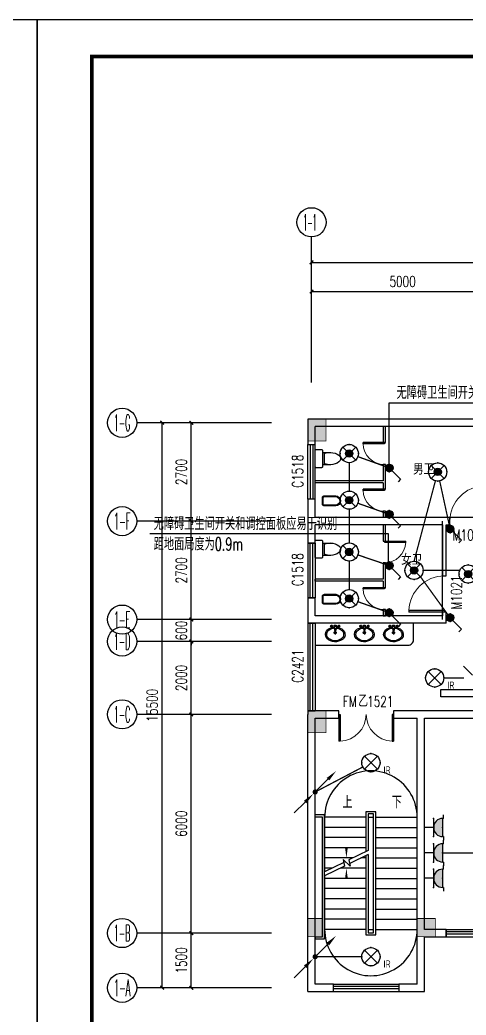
# Model space of a CAD drawing. Extents: x -6243262 to 3079315, y -2914302 to 172723.
# Drawn here: x -5729089 to -5716838, y -677588 to -650286 of the extents above; entities that cross this region are included whole.
import ezdxf
from ezdxf.enums import TextEntityAlignment as Align

# ---------------------------------------------------------------- set-up
doc = ezdxf.new("R2010")
doc.units = 0
doc.header["$LTSCALE"] = 1000
for name, color, linetype in [('0-柱2', 6, 'Continuous'), ('0-柱网', 2, 'Continuous'), ('AXIS_TEXT', 7, 'Continuous'), ('CABLETRAY', 4, 'Continuous'), ('DIM-照明', 3, 'Continuous'), ('DOOR_FIRE_TEXT', 7, 'Continuous'), ('EQUIP-插座', 3, 'Continuous'), ('EQUIP-照明', 3, 'Continuous'), ('LWIRE', 4, 'Continuous'), ('PUB_TITLE', 4, 'Continuous'), ('TEL_TEXT', 7, 'Continuous'), ('WINDOW_TEXT', 7, 'Continuous'), ('WIRE-插座', 5, 'Continuous'), ('WIRE-照明', 1, 'Continuous'), ('洁具', 253, 'Continuous')]:
    doc.layers.add(name, color=color, linetype=linetype)
doc.styles.add('-宋体', font='', dxfattribs={"width": 0.8})
doc.styles.add('_TCH_AXIS', font='COMPLEX', dxfattribs={"bigfont": 'GBCBIG'})
doc.styles.add('_TCH_DIM', font='SIMPLEX', dxfattribs={"bigfont": 'GBCBIG'})
doc.styles.add('_TCH_DIM_T3', font='SIMPLEX', dxfattribs={"width": 0.705882, "bigfont": 'GBCBIG'})
doc.styles.add('_TCH_WINDOW', font='SIMPLEX', dxfattribs={"height": 3.5, "bigfont": 'GBCBIG'})
doc.styles.add('_TEL_ATTDEF', font='gbenor', dxfattribs={"bigfont": 'gbcbig'})
doc.styles.add('_TEL_DIM', font='SIMPLEX', dxfattribs={"width": 0.8, "height": 3.5, "bigfont": 'HZTXT'})
doc.styles.add('COMPLEX', font='COMPLEX')
doc.styles.get("Standard").update_dxf_attribs({"font": 'gbenor.shx', "bigfont": 'gbcbig.shx'})
doc.styles.get('-宋体').set_extended_font_data('SimSun')
doc.dimstyles.new('_TCH_ARCH&&100', dxfattribs={"dimtxt": 297.5, "dimasz": 100, "dimexe": 250, "dimexo": 300, "dimgap": 126.25, "dimtad": 1, "dimdec": 0, "dimzin": 0, "dimdsep": 46, "dimtxsty": '_TCH_DIM_T3', "dimblk": 'ARCHTICK', "dimcen": 0.09, "dimclrt": 7, "dimazin": 2, "dimtfac": 1, "dimtdec": 0, "dimtix": 1, "dimtmove": 2, "dimatfit": 3, "dimfxl": 0, "dimtolj": 1, "dimtzin": 0, "dimarcsym": 0})

# ---------------------------------------------------------------- blocks, each defined once
blk = doc.blocks.new('1#柱网')
at = {"layer": '0-柱网'}
for points in [[(494005, 93967), (494005, 93367), (494505, 93367), (494505, 93967)], [(494005, 85967), (494005, 85367), (494505, 85367), (494505, 85967)], [(494005, 80267), (494005, 79767), (494405, 79767), (494405, 80267)], [(497005, 80267), (497005, 79767), (497505, 79767), (497505, 80267)]]:
    blk.add_hatch(color=0, dxfattribs=at).paths.add_polyline_path(points)
at = {"layer": '0-柱网', "color": 0, "const_width": 20}
for points in [[(494005, 93967), (494005, 93367), (494505, 93367), (494505, 93967), (494005, 93967)], [(494005, 85967), (494005, 85367), (494505, 85367), (494505, 85967), (494005, 85967)], [(494005, 80267), (494005, 79767), (494405, 79767), (494405, 80267), (494005, 80267)], [(497005, 80267), (497005, 79767), (497505, 79767), (497505, 80267), (497005, 80267)]]:
    blk.add_lwpolyline(points, dxfattribs=at)
blk = doc.blocks.new('$WINLIB2D$00000001')
at = {"color": 0}
for points in [[(-0.5, 0.5), (-0.5, -0.5)], [(-0.5, 0.5), (0.5, 0.5)], [(0.5, -0.5), (0.5, 0.5)], [(0.5, 0.1667), (-0.5, 0.1667)], [(0.5, -0.1667), (-0.5, -0.1667)], [(-0.5, -0.5), (0.5, -0.5)]]:
    blk.add_lwpolyline(points, dxfattribs=at)
blk = doc.blocks.new('$DorLib2D$00000002')
at = {"color": 0}
for p, q in [((-0.5, 0), (-0.5, 0.4875)), ((-0.475, 0.4875), (-0.5, 0.4875)), ((-0.475, 0), (-0.475, 0.4875)), ((0.475, 0), (0.475, 0.4875)), ((0.475, 0.4875), (0.5, 0.4875)), ((0.5, 0), (0.5, 0.4875)), ((-0.5, 0), (-0.475, 0)), ((0.5, 0), (0.475, 0))]:
    blk.add_line(p, q, dxfattribs=at)
at = {"color": 0, "lineweight": 13}
for centre, start, end in [((-0.4875, 0), 0, 88.53072), ((0.4875, 0), 91.46928, 180)]:
    blk.add_arc(centre, 0.4875, start, end, dxfattribs=at)
blk = doc.blocks.new('$DorLib2D$00000001')
at = {"color": 0}
for p, q in [((0.45, 0.975), (0.5, 0.975)), ((0.45, 0), (0.45, 0.975)), ((0.5, 0), (0.5, 0.975)), ((0.5, 0), (0.45, 0))]:
    blk.add_line(p, q, dxfattribs=at)
at = {"color": 0, "lineweight": 13}
blk.add_arc((0.475, 0), 0.975, 91.4693, 180, dxfattribs=at)
blk = doc.blocks.new('$plan$00003671')
at = {"layer": '洁具', "color": 0}
for p, q in [((-101, 10), (-101, -63)), ((-25, 0), (-32, -39)), ((-25, 0), (25, 0)), ((-25, 0), (-17, -148)), ((25, 0), (17, -148)), ((25, 0), (32, -39)), ((101, 10), (101, -63)), ((-64, -27), (-138, -27)), ((45, -209), (-45, -209)), ((-32, -39), (-17, -148)), ((-24, -20), (24, -20)), ((-17, -138), (17, -138)), ((-17, -148), (17, -148)), ((0, -164), (0, -254)), ((32, -39), (17, -148)), ((138, -27), (64, -27))]:
    blk.add_line(p, q, dxfattribs=at)
blk.add_lwpolyline([(25, 0), (32, -39), (30, -54, -0.144626), (222, -135, -0.454002), (196, -399, -0.337627), (-227, -368, -0.376635), (-227, -140, -0.17218), (-30, -54), (-32, -39), (-25, 0)], format="xyb", close=True, dxfattribs=at)
for centre, radius in [((-101, -27), 25.2), ((-101, -27), 15.1), ((0, -209), 30.2), ((0, -209), 20.2), ((101, -27), 25.2), ((101, -27), 15.1)]:
    blk.add_circle(centre, radius, dxfattribs=at)
for centre, radius, start, end in [((-102, -254), 138, 152.5904, 207.4096), ((-19, -374), 275, 118.8696, 138.2267), ((-16, -304), 218, 108.3074, 128.6169), ((0, -351), 268, 95.4714, 108.3074), ((-1, -27), 7.25, 80.5252, 279.4748), ((1, -27), 7.25, 260.5252, 99.4748), ((0, -351), 268, 71.6926, 84.5286), ((16, -304), 218, 51.3831, 71.6926), ((19, -374), 275, 41.7733, 61.1304), ((102, -254), 138, 332.5904, 27.4096), ((-19, -135), 275, 221.7733, 241.1304), ((-16, -205), 218, 231.3831, 251.6926), ((0, -158), 268, 251.6926, 288.3074), ((16, -205), 218, 288.3074, 308.6169), ((19, -135), 275, 298.8696, 318.2267)]:
    blk.add_arc(centre, radius, start, end, dxfattribs=at)
blk = doc.blocks.new('$plan$00002866')
at = {"layer": '洁具', "color": 0}
for points in [[(-366, 138), (-59, 138, -0.388189), (0, 88), (0, -88, -0.388189), (-59, -138), (-366, -138, -0.97895)], [(-58, -116), (-376, -116, -0.936623), (-366, 117), (-58, 117, -0.381636), (-21, 86), (-21, -86, -0.399536)]]:
    blk.add_lwpolyline(points, format="xyb", close=True, dxfattribs=at)
blk.add_lwpolyline([(-306, 117, 0, 0, 0.440649), (-316, 108, 0, 0, 0), (-316, -106, 0, 0, 0.411645), (-307, -115, 1.5, 1.5, 0)], format="xyseb", dxfattribs=at)
blk = doc.blocks.new('_ArchTick')
at = {"color": 0, "linetype": 'ByBlock', "const_width": 0.4}
blk.add_lwpolyline([(-0.5, -0.5), (0.5, 0.5)], dxfattribs=at)
blk = doc.blocks.new('*D631')
at = {"layer": '0-柱2', "color": 0, "lineweight": -2, "transparency": 16777216}
for p, q in [((1431741, -839937), (1431741, -836687)), ((1471741, -839937), (1471741, -836687)), ((1431741, -836937), (1471741, -836937))]:
    blk.add_line(p, q, dxfattribs=at)
at = {"layer": 'Defpoints', "color": 0, "transparency": 16777216}
for p in [(1471741, -836937), (1431741, -840237), (1471741, -840237)]:
    blk.add_point(p, dxfattribs=at)
at = {"layer": '0-柱2', "color": 0, "lineweight": -2, "transparency": 16777216, "xscale": 100, "yscale": 100, "zscale": 100, "rotation": 180}
blk.add_blockref('_ArchTick', (1431741, -836937), dxfattribs=at)
at = {"layer": '0-柱2', "color": 0, "lineweight": -2, "transparency": 16777216, "xscale": 100, "yscale": 100, "zscale": 100}
blk.add_blockref('_ArchTick', (1471741, -836937), dxfattribs=at)
at = {"layer": '0-柱2', "color": 7, "transparency": 16777216, "insert": (1451741, -836662), "char_height": 297.5, "attachment_point": 5, "style": '_TCH_DIM_T3'}
blk.add_mtext('\\A1;40000', dxfattribs=at)
blk = doc.blocks.new('*D640')
at = {"layer": '0-柱2', "color": 0, "lineweight": -2, "transparency": 16777216}
for p, q in [((1431741, -839937), (1431741, -837487)), ((1436741, -839937), (1436741, -837487)), ((1431741, -837737), (1436741, -837737))]:
    blk.add_line(p, q, dxfattribs=at)
at = {"layer": 'Defpoints', "color": 0, "transparency": 16777216}
for p in [(1436741, -837737), (1431741, -840237), (1436741, -840237)]:
    blk.add_point(p, dxfattribs=at)
at = {"layer": '0-柱2', "color": 0, "lineweight": -2, "transparency": 16777216, "xscale": 100, "yscale": 100, "zscale": 100, "rotation": 180}
blk.add_blockref('_ArchTick', (1431741, -837737), dxfattribs=at)
at = {"layer": '0-柱2', "color": 0, "lineweight": -2, "transparency": 16777216, "xscale": 100, "yscale": 100, "zscale": 100}
blk.add_blockref('_ArchTick', (1436741, -837737), dxfattribs=at)
at = {"layer": '0-柱2', "color": 7, "transparency": 16777216, "insert": (1434241, -837462), "char_height": 297.5, "attachment_point": 5, "style": '_TCH_DIM_T3'}
blk.add_mtext('\\A1;5000', dxfattribs=at)
blk = doc.blocks.new('_AXISO')
at = {"color": 0}
blk.add_circle((0, 0), 0.5, dxfattribs=at)
at = {"layer": 'AXIS_TEXT', "color": 0, "style": 'COMPLEX', "width": 1.041667}
blk.add_attdef('A', text='', height=0.56, dxfattribs=at).set_placement((-0.25, -0.28), (0.25, -0.28), align=Align.FIT)
blk = doc.blocks.new('*D646')
at = {"layer": '0-柱2', "color": 0, "lineweight": -2, "transparency": 16777216}
for p, q in [((1430341, -841337), (1427391, -841337)), ((1427641, -856837), (1427641, -841337)), ((1430341, -856837), (1427391, -856837))]:
    blk.add_line(p, q, dxfattribs=at)
at = {"layer": 'Defpoints', "color": 0, "transparency": 16777216}
for p in [(1427641, -841337), (1430641, -841337), (1430641, -856837)]:
    blk.add_point(p, dxfattribs=at)
at = {"layer": '0-柱2', "color": 0, "lineweight": -2, "transparency": 16777216, "xscale": 100, "yscale": 100, "zscale": 100}
for p, rotation in [((1427641, -841337), 90), ((1427641, -856837), 270)]:
    blk.add_blockref('_ArchTick', p, dxfattribs=dict(at, rotation=rotation))
at = {"layer": '0-柱2', "color": 7, "transparency": 16777216, "insert": (1427366, -849087), "char_height": 297.5, "attachment_point": 5, "rotation": 90, "style": '_TCH_DIM_T3'}
blk.add_mtext('\\A1;15500', dxfattribs=at)
blk = doc.blocks.new('*D647')
at = {"layer": '0-柱2', "color": 0, "lineweight": -2, "transparency": 16777216}
for p, q in [((1430341, -855337), (1428191, -855337)), ((1428441, -856837), (1428441, -855337)), ((1430341, -856837), (1428191, -856837))]:
    blk.add_line(p, q, dxfattribs=at)
at = {"layer": 'Defpoints', "color": 0, "transparency": 16777216}
for p in [(1428441, -855337), (1430641, -855337), (1430641, -856837)]:
    blk.add_point(p, dxfattribs=at)
at = {"layer": '0-柱2', "color": 0, "lineweight": -2, "transparency": 16777216, "xscale": 100, "yscale": 100, "zscale": 100}
for p, rotation in [((1428441, -855337), 90), ((1428441, -856837), 270)]:
    blk.add_blockref('_ArchTick', p, dxfattribs=dict(at, rotation=rotation))
at = {"layer": '0-柱2', "color": 7, "transparency": 16777216, "insert": (1428166, -856087), "char_height": 297.5, "attachment_point": 5, "rotation": 90, "style": '_TCH_DIM_T3'}
blk.add_mtext('\\A1;1500', dxfattribs=at)
blk = doc.blocks.new('*D648')
at = {"layer": '0-柱2', "color": 0, "lineweight": -2, "transparency": 16777216}
for p, q in [((1430341, -849337), (1428191, -849337)), ((1428441, -855337), (1428441, -849337)), ((1430341, -855337), (1428191, -855337))]:
    blk.add_line(p, q, dxfattribs=at)
at = {"layer": 'Defpoints', "color": 0, "transparency": 16777216}
for p in [(1428441, -849337), (1430641, -849337), (1430641, -855337)]:
    blk.add_point(p, dxfattribs=at)
at = {"layer": '0-柱2', "color": 0, "lineweight": -2, "transparency": 16777216, "xscale": 100, "yscale": 100, "zscale": 100}
for p, rotation in [((1428441, -849337), 90), ((1428441, -855337), 270)]:
    blk.add_blockref('_ArchTick', p, dxfattribs=dict(at, rotation=rotation))
at = {"layer": '0-柱2', "color": 7, "transparency": 16777216, "insert": (1428166, -852337), "char_height": 297.5, "attachment_point": 5, "rotation": 90, "style": '_TCH_DIM_T3'}
blk.add_mtext('\\A1;6000', dxfattribs=at)
blk = doc.blocks.new('*D649')
at = {"layer": '0-柱2', "color": 0, "lineweight": -2, "transparency": 16777216}
for p, q in [((1430341, -847337), (1428191, -847337)), ((1428441, -849337), (1428441, -847337)), ((1430341, -849337), (1428191, -849337))]:
    blk.add_line(p, q, dxfattribs=at)
at = {"layer": 'Defpoints', "color": 0, "transparency": 16777216}
for p in [(1428441, -847337), (1430641, -847337), (1430641, -849337)]:
    blk.add_point(p, dxfattribs=at)
at = {"layer": '0-柱2', "color": 0, "lineweight": -2, "transparency": 16777216, "xscale": 100, "yscale": 100, "zscale": 100}
for p, rotation in [((1428441, -847337), 90), ((1428441, -849337), 270)]:
    blk.add_blockref('_ArchTick', p, dxfattribs=dict(at, rotation=rotation))
at = {"layer": '0-柱2', "color": 7, "transparency": 16777216, "insert": (1428166, -848337), "char_height": 297.5, "attachment_point": 5, "rotation": 90, "style": '_TCH_DIM_T3'}
blk.add_mtext('\\A1;2000', dxfattribs=at)
blk = doc.blocks.new('*D650')
at = {"layer": '0-柱2', "color": 0, "lineweight": -2, "transparency": 16777216}
for p, q in [((1430341, -846737), (1428191, -846737)), ((1428441, -846737), (1428441, -846637)), ((1428441, -847337), (1428441, -846737)), ((1430341, -847337), (1428191, -847337)), ((1428441, -847337), (1428441, -847437))]:
    blk.add_line(p, q, dxfattribs=at)
at = {"layer": 'Defpoints', "color": 0, "transparency": 16777216}
for p in [(1428441, -846737), (1430641, -846737), (1430641, -847337)]:
    blk.add_point(p, dxfattribs=at)
at = {"layer": '0-柱2', "color": 0, "lineweight": -2, "transparency": 16777216, "xscale": 100, "yscale": 100, "zscale": 100}
for p, rotation in [((1428441, -846737), 270), ((1428441, -847337), 90)]:
    blk.add_blockref('_ArchTick', p, dxfattribs=dict(at, rotation=rotation))
at = {"layer": '0-柱2', "color": 7, "transparency": 16777216, "insert": (1428166, -847037), "char_height": 297.5, "attachment_point": 5, "rotation": 90, "style": '_TCH_DIM_T3'}
blk.add_mtext('\\A1;600', dxfattribs=at)
blk = doc.blocks.new('*D651')
at = {"layer": '0-柱2', "color": 0, "lineweight": -2, "transparency": 16777216}
for p, q in [((1430341, -844037), (1428191, -844037)), ((1428441, -846737), (1428441, -844037)), ((1430341, -846737), (1428191, -846737))]:
    blk.add_line(p, q, dxfattribs=at)
at = {"layer": 'Defpoints', "color": 0, "transparency": 16777216}
for p in [(1428441, -844037), (1430641, -844037), (1430641, -846737)]:
    blk.add_point(p, dxfattribs=at)
at = {"layer": '0-柱2', "color": 0, "lineweight": -2, "transparency": 16777216, "xscale": 100, "yscale": 100, "zscale": 100}
for p, rotation in [((1428441, -844037), 90), ((1428441, -846737), 270)]:
    blk.add_blockref('_ArchTick', p, dxfattribs=dict(at, rotation=rotation))
at = {"layer": '0-柱2', "color": 7, "transparency": 16777216, "insert": (1428166, -845387), "char_height": 297.5, "attachment_point": 5, "rotation": 90, "style": '_TCH_DIM_T3'}
blk.add_mtext('\\A1;2700', dxfattribs=at)
blk = doc.blocks.new('*D652')
at = {"layer": '0-柱2', "color": 0, "lineweight": -2, "transparency": 16777216}
for p, q in [((1430341, -841337), (1428191, -841337)), ((1428441, -844037), (1428441, -841337)), ((1430341, -844037), (1428191, -844037))]:
    blk.add_line(p, q, dxfattribs=at)
at = {"layer": 'Defpoints', "color": 0, "transparency": 16777216}
for p in [(1428441, -841337), (1430641, -841337), (1430641, -844037)]:
    blk.add_point(p, dxfattribs=at)
at = {"layer": '0-柱2', "color": 0, "lineweight": -2, "transparency": 16777216, "xscale": 100, "yscale": 100, "zscale": 100}
for p, rotation in [((1428441, -841337), 90), ((1428441, -844037), 270)]:
    blk.add_blockref('_ArchTick', p, dxfattribs=dict(at, rotation=rotation))
at = {"layer": '0-柱2', "color": 7, "transparency": 16777216, "insert": (1428166, -842687), "char_height": 297.5, "attachment_point": 5, "rotation": 90, "style": '_TCH_DIM_T3'}
blk.add_mtext('\\A1;2700', dxfattribs=at)
blk = doc.blocks.new('$plan$00002826')
at = {"layer": '洁具', "color": 0}
for p, q in [((-260, -140), (-260, 140)), ((-200, 170), (-200, -170))]:
    blk.add_line(p, q, dxfattribs=at)
blk.add_lwpolyline([(-650, 92, 0.537872), (-650, -92, 0.149947), (-430, -170), (-200, -170), (-200, -220, 0.414214), (-170, -250), (-30, -250, 0.414214), (0, -220), (0, 220, 0.414214), (-30, 250), (-170, 250, 0.414214), (-200, 220), (-200, 170), (-430, 170, 0.149947)], format="xyb", close=True, dxfattribs=at)
for centre, start, end in [((-413, -227), 67.4505, 91.4725), ((-413, 227), 268.6339, 292.5495)]:
    blk.add_arc(centre, 398, start, end, dxfattribs=at)
blk = doc.blocks.new('$equip$00002530')
for p, q in [((-0.354, 0.354), (0.354, -0.354)), ((0.354, 0.354), (-0.354, -0.354))]:
    blk.add_line(p, q)
at = {"const_width": 0.04}
blk.add_lwpolyline([(0, 0.5, -1), (0, -0.5, -1), (0, 0.5, -2.479085)], format="xyb", dxfattribs=at)
blk.add_circle((0, 0), 0.5)
for p in [(-0.5, 0), (0, 0.5), (0.5, 0), (0, -0.5)]:
    blk.add_point(p)
at = {"color": 7, "style": '_TEL_DIM', "flags": 1}
blk.add_attdef('A', text='', height=0.00002, dxfattribs=at).set_placement((0, 0), align=Align.MIDDLE_CENTER)
at = {"color": 7, "style": '_TEL_DIM'}
blk.add_attdef('$TEXT$', text='', height=0.4, dxfattribs=at).set_placement((0.887, -0.396), align=Align.MIDDLE_CENTER)
blk = doc.blocks.new('$TelecSys$00000081')
for p, q in [((0.104, 0.104), (0.104, 0.104)), ((-0.104, -0.104), (-0.104, -0.104)), ((-1.15, -1.15), (-0.55, -0.55))]:
    blk.add_line(p, q)
at = {"const_width": 0.142}
blk.add_lwpolyline([(0.071, 0, 1), (-0.071, 0, 1)], format="xyb", close=True, dxfattribs=at)
blk.add_solid([(-0.62, -0.48), (-0.48, -0.62), (-0.1, -0.1)])
at = {"width": 0.8, "flags": 9}
blk.add_attdef('A', (0, 0), '', height=0.00002, rotation=180, dxfattribs=at)
blk = doc.blocks.new('$TelecSys$00000079')
for p, q in [((0.7, 0.7), (0, 0)), ((0.104, 0.104), (0.104, 0.104)), ((-0.104, -0.104), (-0.104, -0.104))]:
    blk.add_line(p, q)
at = {"const_width": 0.142}
blk.add_lwpolyline([(-0.071, 0, 1), (0.071, 0, 1)], format="xyb", close=True, dxfattribs=at)
blk.add_solid([(0.63, 0.77), (0.77, 0.63), (1.15, 1.15)])
at = {"width": 0.8, "flags": 9}
blk.add_attdef('A', (0, 0), '', height=0.00002, dxfattribs=at)
blk = doc.blocks.new('$equip$00001240')
for p, q in [((-0.5, 1.05), (-0.7, 1.05)), ((-0.5, 1.05), (-0.5, 1)), ((-0.5, 1), (0.5, 1)), ((0.5, 1.05), (0.7, 1.05)), ((0.5, 1.05), (0.5, 1)), ((-0.5, 0.5), (0.5, 0.5)), ((0, 0.5), (0, 0))]:
    blk.add_line(p, q)
blk.add_arc((0, 1), 0.5, 180, 0)
for points in [[(0.433, 0.75), (-0.433, 0.75), (0.5, 1), (-0.5, 1)], [(0.25, 0.567), (-0.25, 0.567), (0.433, 0.75), (-0.433, 0.75)], [(0, 0.5), (0, 0.5), (0.25, 0.567), (-0.25, 0.567)]]:
    blk.add_solid(points)
at = {"layer": 'EQUIP-照明'}
for p in [(0, 1), (-0.5, 0.5), (0, 0), (0.5, 0.5)]:
    blk.add_point(p, dxfattribs=at)
at = {"layer": 'EQUIP-照明', "flags": 9}
blk.add_attdef('A', (0, 0), '', height=0.00002, dxfattribs=at)
blk = doc.blocks.new('$equip$00002828')
for p, q in [((0.354, 0.354), (-0.354, -0.354)), ((-0.354, 0.354), (0.354, -0.354))]:
    blk.add_line(p, q)
at = {"const_width": 0.04}
blk.add_lwpolyline([(0.5, 0, -1), (-0.5, 0, -1), (0.5, 0, 1)], format="xyb", dxfattribs=at)
for radius in [0.5, 0.2]:
    blk.add_circle((0, 0), radius)
for p in [(-0.5, 0), (0, 0.5), (0.5, 0), (0, -0.5)]:
    blk.add_point(p)
for points in [[(-0.173, 0.1), (0.173, 0.1), (-0.2, 0), (0.2, 0)], [(-0.173, -0.1), (0.173, -0.1), (-0.2, 0), (0.2, 0)], [(-0.1, 0.173), (0.1, 0.173), (-0.173, 0.1), (0.173, 0.1)], [(0, 0.2), (0, 0.2), (-0.1, 0.173), (0.1, 0.173)], [(-0.1, -0.173), (0.1, -0.173), (-0.173, -0.1), (0.173, -0.1)], [(0, -0.2), (0, -0.2), (-0.1, -0.173), (0.1, -0.173)]]:
    blk.add_solid(points)
at = {"color": 7, "style": '_TEL_DIM', "flags": 1}
for tag in ['A', 'REMARK']:
    blk.add_attdef(tag, text='', height=0.00002, dxfattribs=at).set_placement((0, 0), align=Align.MIDDLE_CENTER)
blk = doc.blocks.new('$equip$00001962')
for p, q in [((0.147, 0.356), (0.625, 0.833)), ((0.625, 0.833), (0.766, 0.692))]:
    blk.add_line(p, q)
blk.add_circle((0, 0.208), 0.208)
for p in [(-0.208, 0.208), (0, 0.417), (0, 0), (0.208, 0.208)]:
    blk.add_point(p)
for points in [[(-0.18, 0.313), (0.18, 0.313), (-0.208, 0.208), (0.208, 0.208)], [(-0.18, 0.104), (0.18, 0.104), (-0.208, 0.208), (0.208, 0.208)], [(-0.104, 0.389), (0.104, 0.389), (-0.18, 0.313), (0.18, 0.313)], [(-0.104, 0.028), (0.104, 0.028), (-0.18, 0.104), (0.18, 0.104)], [(0, 0.417), (0, 0.417), (-0.104, 0.389), (0.104, 0.389)], [(0, 0), (0, 0), (-0.104, 0.028), (0.104, 0.028)]]:
    blk.add_solid(points)
at = {"layer": 'TEL_TEXT', "style": '_TEL_DIM', "flags": 1}
blk.add_attdef('A', text='', height=0.00002, dxfattribs=at).set_placement((0, 0), align=Align.MIDDLE_CENTER)
blk = doc.blocks.new('4235234')
at = {"layer": '0-柱2', "color": 8}
for p, q in [((1431741.3, -840237.1), (1431741.3, -836237.1)), ((1430641.3, -841337.1), (1426941.3, -841337.1)), ((1431641.3, -841237.1), (1431641.3, -841937.1)), ((1436641.3, -841237.1), (1431641.3, -841237.1)), ((1431841.3, -841937.1), (1431841.3, -841437.1)), ((1436641.3, -841437.1), (1431841.3, -841437.1)), ((1433711.3, -841437.1), (1433711.3, -841882.1)), ((1433771.3, -841437.1), (1433711.3, -841437.1)), ((1433771.3, -841882.1), (1433771.3, -841437.1)), ((1431641.3, -841937.1), (1431841.3, -841937.1)), ((1433711.3, -841882.1), (1433771.3, -841882.1)), ((1433771.3, -842482.1), (1433711.3, -842482.1)), ((1433711.3, -842482.1), (1433711.3, -842927.1)), ((1433771.3, -842957.1), (1433771.3, -842482.1)), ((1433711.3, -842927.1), (1431841.3, -842927.1)), ((1431841.3, -842987.1), (1431841.3, -842927.1)), ((1433711.3, -842987.1), (1431841.3, -842987.1)), ((1433711.3, -842987.1), (1433711.3, -843162.1)), ((1433771.3, -843162.1), (1433771.3, -842957.1)), ((1433711.3, -843162.1), (1433771.3, -843162.1)), ((1431841.3, -843437.1), (1431641.3, -843437.1)), ((1431641.3, -843437.1), (1431641.3, -844037.1)), ((1431841.3, -843937.1), (1431841.3, -843437.1)), ((1433771.3, -843762.1), (1433711.3, -843762.1)), ((1433711.3, -843762.1), (1433711.3, -843937.1)), ((1433771.3, -843937.1), (1433771.3, -843762.1)), ((1430641.3, -844037.1), (1426941.3, -844037.1)), ((1431641.3, -844037.1), (1431641.3, -844637.1)), ((1433741.3, -843937.1), (1431841.3, -843937.1)), ((1433741.3, -844137.1), (1431841.3, -844137.1)), ((1431841.3, -844637.1), (1431841.3, -844137.1)), ((1433711.3, -844137.1), (1433711.3, -844582.1)), ((1433771.3, -844137.1), (1433711.3, -844137.1)), ((1435341.3, -843937.1), (1433741.3, -843937.1)), ((1435341.3, -844137.1), (1433741.3, -844137.1)), ((1433771.3, -844582.1), (1433771.3, -844137.1)), ((1435541.3, -843937.1), (1435341.3, -843937.1)), ((1435341.3, -846737.1), (1435341.3, -844037.1)), ((1435341.3, -844137.1), (1435341.3, -845537.1)), ((1435441.3, -845537.1), (1435441.3, -844137.1)), ((1435441.3, -844137.1), (1435541.3, -844137.1)), ((1435541.3, -844137.1), (1435541.3, -843937.1)), ((1436541.3, -843937.1), (1435541.3, -843937.1)), ((1431641.3, -844637.1), (1431841.3, -844637.1)), ((1433711.3, -844582.1), (1433771.3, -844582.1)), ((1433771.3, -845182.1), (1433711.3, -845182.1)), ((1433711.3, -845182.1), (1433711.3, -845627.1)), ((1433771.3, -845657.1), (1433771.3, -845182.1)), ((1433711.3, -845627.1), (1431841.3, -845627.1)), ((1431841.3, -845687.1), (1431841.3, -845627.1)), ((1433711.3, -845687.1), (1431841.3, -845687.1)), ((1433711.3, -845687.1), (1433711.3, -845862.1)), ((1433771.3, -845862.1), (1433771.3, -845657.1)), ((1435341.3, -845537.1), (1435441.3, -845537.1)), ((1435341.3, -846537.1), (1435341.3, -845537.1)), ((1433711.3, -845862.1), (1433771.3, -845862.1)), ((1431841.3, -846137.1), (1431641.3, -846137.1)), ((1431641.3, -846137.1), (1431641.3, -846737.1)), ((1431841.3, -846637.1), (1431841.3, -846137.1)), ((1433771.3, -846462.1), (1433711.3, -846462.1)), ((1433711.3, -846462.1), (1433711.3, -846637.1)), ((1433771.3, -846637.1), (1433771.3, -846462.1)), ((1435441.3, -846537.1), (1435341.3, -846537.1)), ((1435341.3, -846537.1), (1435341.3, -846637.1)), ((1435441.3, -846837.1), (1435441.3, -846537.1)), ((1430641.3, -846737.1), (1426941.3, -846737.1)), ((1431641.3, -846737.1), (1431641.3, -846837.1)), ((1431641.3, -846837.1), (1431841.3, -846837.1)), ((1435341.3, -846637.1), (1431841.3, -846637.1)), ((1435441.3, -846837.1), (1431841.3, -846837.1)), ((1433711.3, -846637.1), (1433771.3, -846637.1)), ((1430641.3, -847337.1), (1426941.3, -847337.1)), ((1430641.3, -849337.1), (1426941.3, -849337.1)), ((1431841.3, -849237.1), (1431641.3, -849237.1)), ((1431641.3, -849237.1), (1431641.3, -849337.1)), ((1431641.3, -856937.1), (1431641.3, -849337.1)), ((1432491.3, -849237.1), (1431841.3, -849237.1)), ((1432491.3, -849437.1), (1432491.3, -849237.1)), ((1434741.3, -849237.1), (1433991.3, -849237.1)), ((1433991.3, -849237.1), (1433991.3, -849437.1)), ((1438541.3, -849237.1), (1434741.3, -849237.1)), ((1431841.3, -849437.1), (1432491.3, -849437.1)), ((1431841.3, -856737.1), (1431841.3, -849437.1)), ((1433991.3, -849437.1), (1434641.3, -849437.1)), ((1434641.3, -855337.1), (1434641.3, -849437.1)), ((1434841.3, -849437.1), (1438541.3, -849437.1)), ((1434841.3, -855237.1), (1434841.3, -849437.1)), ((1433506.3, -852007.1), (1433236.3, -852007.1)), ((1433236.3, -852007.1), (1433236.3, -853098.8)), ((1433446.3, -852067.1), (1433296.3, -852067.1)), ((1433296.3, -852067.1), (1433296.3, -853069.5)), ((1433446.3, -855327.1), (1433446.3, -852067.1)), ((1433506.3, -855387.1), (1433506.3, -852007.1)), ((1432101.3, -852097.1), (1431841.3, -852097.1)), ((1431841.3, -852157.1), (1431841.3, -852097.1)), ((1432041.3, -852157.1), (1431841.3, -852157.1)), ((1432041.3, -855437.1), (1432041.3, -852157.1)), ((1432101.3, -855497.1), (1432101.3, -852097.1)), ((1432101.3, -852157.1), (1432101.3, -853653.3)), ((1433236.3, -852157.1), (1432101.3, -852157.1)), ((1433296.3, -852157.1), (1433296.3, -853069.5)), ((1433296.3, -852157.1), (1433446.3, -852157.1)), ((1433446.3, -855237.1), (1433446.3, -852157.1)), ((1433506.3, -852157.1), (1434641.3, -852157.1)), ((1434641.3, -855237.1), (1434641.3, -852157.1)), ((1433236.3, -852437.1), (1432101.3, -852437.1)), ((1433506.3, -852437.1), (1434641.3, -852437.1)), ((1433236.3, -852717.1), (1432101.3, -852717.1)), ((1433506.3, -852717.1), (1434641.3, -852717.1)), ((1433236.3, -852997.1), (1432101.3, -852997.1)), ((1433296.3, -853069.5), (1432769.6, -853326.8)), ((1433506.3, -852997.1), (1434641.3, -852997.1)), ((1432871.5, -853277.1), (1432101.3, -853277.1)), ((1432626.1, -853396.9), (1432101.3, -853653.3)), ((1432803.8, -853502), (1432610.2, -853315.2)), ((1432610.2, -853315.2), (1432645.9, -853498.5)), ((1432769.6, -853326.8), (1432803.8, -853502)), ((1433296.3, -853180.8), (1432789.4, -853428.4)), ((1433236.3, -853277.1), (1433099.3, -853277.1)), ((1433236.3, -853210.1), (1433236.3, -855387.1)), ((1433296.3, -853180.8), (1433296.3, -855237.1)), ((1433296.3, -853180.8), (1433296.3, -855327.1)), ((1433506.3, -853277.1), (1434641.3, -853277.1)), ((1432645.9, -853498.5), (1432101.3, -853764.6)), ((1432298.3, -853557.1), (1432101.3, -853557.1)), ((1433236.3, -853557.1), (1432526.1, -853557.1)), ((1433506.3, -853557.1), (1434641.3, -853557.1)), ((1432101.3, -853764.6), (1432101.3, -855237.1)), ((1433236.3, -853837.1), (1432101.3, -853837.1)), ((1433506.3, -853837.1), (1434641.3, -853837.1)), ((1433236.3, -854117.1), (1432101.3, -854117.1)), ((1433506.3, -854117.1), (1434641.3, -854117.1)), ((1433236.3, -854397.1), (1432101.3, -854397.1)), ((1433506.3, -854397.1), (1434641.3, -854397.1)), ((1433236.3, -854677.1), (1432101.3, -854677.1)), ((1433506.3, -854677.1), (1434641.3, -854677.1)), ((1433236.3, -854957.1), (1432101.3, -854957.1)), ((1433506.3, -854957.1), (1434641.3, -854957.1)), ((1430641.3, -855337.1), (1426941.3, -855337.1)), ((1433236.3, -855237.1), (1432101.3, -855237.1)), ((1433296.3, -855237.1), (1433446.3, -855237.1)), ((1433296.3, -855327.1), (1433446.3, -855327.1)), ((1433506.3, -855237.1), (1434641.3, -855237.1)), ((1434641.3, -856737.1), (1434641.3, -855337.1)), ((1435441.3, -855237.1), (1434841.3, -855237.1)), ((1435441.3, -855437.1), (1435441.3, -855237.1)), ((1431841.3, -855437.1), (1432041.3, -855437.1)), ((1431841.3, -855437.1), (1431841.3, -855497.1)), ((1431841.3, -855497.1), (1432101.3, -855497.1)), ((1433236.3, -855387.1), (1433506.3, -855387.1)), ((1434841.3, -855437.1), (1435441.3, -855437.1)), ((1434841.3, -856937.1), (1434841.3, -855437.1)), ((1430641.3, -856837.1), (1426941.3, -856837.1)), ((1431641.3, -856937.1), (1432341.3, -856937.1)), ((1432341.3, -856737.1), (1431841.3, -856737.1)), ((1432341.3, -856937.1), (1432341.3, -856737.1)), ((1434641.3, -856737.1), (1434141.3, -856737.1)), ((1434141.3, -856737.1), (1434141.3, -856937.1)), ((1434141.3, -856937.1), (1434841.3, -856937.1))]:
    blk.add_line(p, q, dxfattribs=at)
for points, format in [([(1431841.3, -846837.1), (1431841.3, -847437.1), (1434391.3, -847437.1, 0.4142136), (1434541.3, -847287.1), (1434541.3, -846837.1)], "xyb"), ([(1432698.8, -852017.1, 0, 0, 0), (1432698.8, -853277.1, 0, 80, 0), (1432698.8, -852977.1, 0, 0, 0)], "xyseb"), ([(1434043.8, -852017.1, 0, 0, 0), (1434043.8, -855987.1, 0, 0, 0), (1432698.8, -855987.1, 0, 0, 0), (1432698.8, -853557.1, 0, 80, 0), (1432698.8, -853857.1, 0, 0, 0)], "xyseb")]:
    blk.add_lwpolyline(points, format=format, dxfattribs=at)
for centre, start, end in [((1433371.3, -852157.1), 359.99984, 180.00017), ((1433371.3, -855237.1), 179.99983, 0.00016)]:
    blk.add_arc(centre, 1270, start, end, dxfattribs=at)
ref = blk.add_blockref('_AXISO', (1431741.3, -835837.1), dxfattribs=dict(at, xscale=800, yscale=800, zscale=800))
ref.add_attrib('A', '1-1 ', dxfattribs={"layer": 'AXIS_TEXT', "color": 8, "height": 452.55, "style": '_TCH_AXIS', "width": 0.42}).set_placement((1431515, -836063.3), (1431967.6, -836063.3), align=Align.FIT)
ref = blk.add_blockref('_AXISO', (1426541.3, -841337.1), dxfattribs=dict(at, xscale=800, yscale=800, zscale=800))
ref.add_attrib('A', '1-G', dxfattribs={"layer": 'AXIS_TEXT', "color": 8, "height": 452.55, "style": '_TCH_AXIS', "width": 0.355932}).set_placement((1426315, -841563.3), (1426767.6, -841563.3), align=Align.FIT)
blk.add_blockref('1#柱网', (937636.3, -935204.2), dxfattribs=at)
ref = blk.add_blockref('$WINLIB2D$00000001', (1431741.3, -842687.1), dxfattribs=dict(at, xscale=1500, yscale=-200, zscale=200, rotation=90))
ref.add_attrib('A', 'C1518', (1431510.2, -843122.1), dxfattribs={"layer": 'WINDOW_TEXT', "color": 8, "height": 297.5, "rotation": 90, "style": '_TCH_WINDOW', "width": 0.705882})
for name, p, xscale, yscale, zscale, rotation in [('$DorLib2D$00000001', (1433741.3, -842182.1), 600, 600, 60, 90), ('$DorLib2D$00000001', (1433741.3, -843462.1), 600, 600, 60, 90), ('$DorLib2D$00000001', (1433741.3, -844882.1), 600, -600, 60, 90), ('$DorLib2D$00000001', (1433741.3, -846162.1), 600, 600, 60, 90), ('$DorLib2D$00000002', (1433241.3, -849337.1), 1500, 1500, 200, 180), ('$WINLIB2D$00000001', (1433241.3, -856837.1), -1800, 200, 200, 180)]:
    blk.add_blockref(name, p, dxfattribs=dict(at, xscale=xscale, yscale=yscale, zscale=zscale, rotation=rotation))
at = {"layer": '0-柱2', "color": 8, "yscale": -1, "rotation": 180}
for p in [(1431841.3, -842320.8), (1431841.3, -844806)]:
    blk.add_blockref('$plan$00002826', p, dxfattribs=at)
at = {"layer": '0-柱2', "color": 8}
ref = blk.add_blockref('$DorLib2D$00000001', (1436041.3, -844037.1), dxfattribs=dict(at, xscale=-1000, yscale=-1000, zscale=200, rotation=180))
ref.add_attrib('A', 'M1021', (1435616.3, -844565.7), dxfattribs={"layer": 'WINDOW_TEXT', "color": 8, "height": 297.5, "style": '_TCH_WINDOW', "width": 0.705882})
for name, p, rotation in [('$plan$00002866', (1432039, -843479.9), 180), ('$plan$00002866', (1432039, -846179.9), 179.9999999999999), ('$plan$00003671', (1432391.3, -846888), 359.9999999999999), ('$plan$00003671', (1433191.3, -846888), 359.9999999999999), ('$plan$00003671', (1433991.3, -846888), 359.9999999999999)]:
    blk.add_blockref(name, p, dxfattribs=dict(at, rotation=rotation))
ref = blk.add_blockref('_AXISO', (1426541.3, -844037.1), dxfattribs=dict(at, xscale=800, yscale=800, zscale=800))
ref.add_attrib('A', '1-F', dxfattribs={"layer": 'AXIS_TEXT', "color": 8, "height": 452.55, "style": '_TCH_AXIS', "width": 0.368421}).set_placement((1426315, -844263.3), (1426767.6, -844263.3), align=Align.FIT)
ref = blk.add_blockref('$WINLIB2D$00000001', (1431741.3, -845387.1), dxfattribs=dict(at, xscale=-1500, yscale=-200, zscale=200, rotation=90))
ref.add_attrib('A', 'C1518', (1431510.2, -845822.1), dxfattribs={"layer": 'WINDOW_TEXT', "color": 8, "height": 297.5, "rotation": 90, "style": '_TCH_WINDOW', "width": 0.705882})
ref = blk.add_blockref('$DorLib2D$00000001', (1435391.3, -846037.1), dxfattribs=dict(at, xscale=-1000, yscale=1000, zscale=100, rotation=90))
ref.add_attrib('A', 'M1021', (1435869.9, -846462.1), dxfattribs={"layer": 'WINDOW_TEXT', "color": 8, "height": 297.5, "rotation": 90, "style": '_TCH_WINDOW', "width": 0.705882})
ref = blk.add_blockref('_AXISO', (1426541.3, -846737.1), dxfattribs=dict(at, xscale=800, yscale=800, zscale=800))
ref.add_attrib('A', '1-E', dxfattribs={"layer": 'AXIS_TEXT', "color": 8, "height": 452.55, "style": '_TCH_AXIS', "width": 0.368421}).set_placement((1426315, -846963.3), (1426767.6, -846963.3), align=Align.FIT)
ref = blk.add_blockref('$WINLIB2D$00000001', (1431741.3, -848037.1), dxfattribs=dict(at, xscale=-2400, yscale=-200, zscale=200, rotation=90))
ref.add_attrib('A', 'C2421', (1431510.2, -848467.1), dxfattribs={"layer": 'WINDOW_TEXT', "color": 8, "height": 297.5, "rotation": 90, "style": '_TCH_WINDOW', "width": 0.705882})
ref = blk.add_blockref('_AXISO', (1426541.3, -847337.1), dxfattribs=dict(at, xscale=800, yscale=800, zscale=800))
ref.add_attrib('A', '1-D', dxfattribs={"layer": 'AXIS_TEXT', "color": 8, "height": 452.55, "style": '_TCH_AXIS', "width": 0.362069}).set_placement((1426315, -847563.3), (1426767.6, -847563.3), align=Align.FIT)
ref = blk.add_blockref('_AXISO', (1426541.3, -849337.1), dxfattribs=dict(at, xscale=800, yscale=800, zscale=800))
ref.add_attrib('A', '1-C', dxfattribs={"layer": 'AXIS_TEXT', "color": 8, "height": 452.55, "style": '_TCH_AXIS', "width": 0.375}).set_placement((1426315, -849563.3), (1426767.6, -849563.3), align=Align.FIT)
ref = blk.add_blockref('_AXISO', (1426541.3, -855337.1), dxfattribs=dict(at, xscale=800, yscale=800, zscale=800))
ref.add_attrib('A', '1-B', dxfattribs={"layer": 'AXIS_TEXT', "color": 8, "height": 452.55, "style": '_TCH_AXIS', "width": 0.362069}).set_placement((1426315, -855563.3), (1426767.6, -855563.3), align=Align.FIT)
ref = blk.add_blockref('$WINLIB2D$00000001', (1437241.3, -855337.1), dxfattribs=dict(at, xscale=-3600, yscale=-200, zscale=200, rotation=180))
ref.add_attrib('A', 'C3621', (1436811.3, -855865.7), dxfattribs={"layer": 'WINDOW_TEXT', "color": 8, "height": 297.5, "style": '_TCH_WINDOW', "width": 0.705882})
ref = blk.add_blockref('_AXISO', (1426541.3, -856837.1), dxfattribs=dict(at, xscale=800, yscale=800, zscale=800))
ref.add_attrib('A', '1-A', dxfattribs={"layer": 'AXIS_TEXT', "color": 8, "height": 452.55, "style": '_TCH_AXIS', "width": 0.355932}).set_placement((1426315, -857063.3), (1426767.6, -857063.3), align=Align.FIT)
at = {"layer": '0-柱2', "color": 8, "style": '-宋体', "width": 0.8}
for s, p in [('男卫', (1434529.9, -842731.3)), ('女卫', (1434202.5, -845209.9))]:
    blk.add_text(s, height=264.35, dxfattribs=at).set_placement(p)
at = {"layer": '0-柱2', "color": 7, "style": '_TCH_DIM'}
for s, p in [('上', (1432594.5, -851912.1)), ('下', (1433948.9, -851912.1))]:
    blk.add_text(s, height=337.6, dxfattribs=at).set_placement(p)
at = {"layer": 'DOOR_FIRE_TEXT', "color": 8, "style": '_TCH_WINDOW'}
blk.add_text('乙', height=337.6, dxfattribs=at).set_placement((1433023.4, -849132.2))
at = {"layer": 'DOOR_FIRE_TEXT', "color": 8, "style": '_TCH_WINDOW', "width": 0.705882}
for s, p in [('FM', (1432603.4, -849132.2)), ('1521', (1433269.2, -849132.2))]:
    blk.add_text(s, height=297.5, dxfattribs=at).set_placement(p)
at = {"layer": '0-柱2', "color": 8}
for p1, p2, distance, picture, middle in [((1431741.3, -840237.1), (1471741.3, -840237.1), 3300, '*D631', (1451741.3, -836662.1)), ((1431741.3, -840237.1), (1436741.3, -840237.1), 2500, '*D640', (1434241.3, -837462.1)), ((1430641.3, -856837.1), (1430641.3, -841337.1), 3000, '*D646', (1427366.3, -849087.1)), ((1430641.3, -844037.1), (1430641.3, -841337.1), 2200, '*D652', (1428166.3, -842687.1)), ((1430641.3, -846737.1), (1430641.3, -844037.1), 2200, '*D651', (1428166.3, -845387.1)), ((1430641.3, -847337.1), (1430641.3, -846737.1), 2200, '*D650', (1428166.3, -847037.1)), ((1430641.3, -849337.1), (1430641.3, -847337.1), 2200, '*D649', (1428166.3, -848337.1)), ((1430641.3, -855337.1), (1430641.3, -849337.1), 2200, '*D648', (1428166.3, -852337.1)), ((1430641.3, -856837.1), (1430641.3, -855337.1), 2200, '*D647', (1428166.3, -856087.1))]:
    dim = blk.add_aligned_dim(p1=p1, p2=p2, distance=distance, dimstyle='_TCH_ARCH&&100', dxfattribs=at)
    dim.commit()
    dim.dimension.update_dxf_attribs({"geometry": picture, "text_midpoint": middle})

msp = doc.modelspace()

# ---------------------------------------------------------------- linework, layer by layer
at = {"layer": 'CABLETRAY'}
for p, q in [((-5717534.3, -668857.3), (-5717534.3, -668657.3)), ((-5717534.3, -668657.3), (-5704896.7, -668657.3)), ((-5704896.7, -668857.3), (-5717534.3, -668857.3))]:
    msp.add_line(p, q, dxfattribs=at)
at = {"layer": 'DIM-照明'}
for p, q in [((-5718947.9, -662576.8), (-5718947.9, -660790.6)), ((-5718947.9, -660790.6), (-5713668.3, -660790.6)), ((-5718965.4, -664385.5), (-5725521.5, -664385.5)), ((-5718965.4, -665256.7), (-5718965.4, -664385.5)), ((-5716658.4, -668259.5), (-5716905.8, -668012))]:
    msp.add_line(p, q, dxfattribs=at)
at = {"layer": 'PUB_TITLE'}
for points in [[(-5788013.8, -692286.4), (-5728613.8, -692286.4), (-5728613.8, -650286.4), (-5788013.8, -650286.4)], [(-5728613.8, -692286.4), (-5669213.8, -692286.4), (-5669213.8, -650286.4), (-5728613.8, -650286.4)]]:
    msp.add_lwpolyline(points, close=True, dxfattribs=at)
at = {"layer": 'PUB_TITLE', "const_width": 100}
msp.add_lwpolyline([(-5727113.8, -691286.4), (-5670213.8, -691286.4), (-5670213.8, -651286.4), (-5727113.8, -651286.4)], close=True, dxfattribs=at)
at = {"layer": 'WIRE-插座', "linetype": 'Continuous', "const_width": 35}
msp.add_lwpolyline([(-5717482.1, -673139), (-5715694.6, -673139)], dxfattribs=at)
at = {"layer": 'WIRE-照明', "linetype": 'Continuous', "const_width": 35}
for points in [[(-5719811.7, -662267.4), (-5719046, -662541.7)], [(-5720047.1, -663213.1), (-5720047.1, -662433.1)], [(-5718267.1, -665138.1), (-5717681.2, -662929.8)], [(-5717564.1, -662932.5), (-5717300, -664148.6)], [(-5720047.1, -664633.1), (-5720047.1, -663713.1)], [(-5719811.3, -663546.3), (-5719046.2, -663816)], [(-5719810.4, -664963.6), (-5719046.6, -665223.2)], [(-5720047.1, -665913.1), (-5720047.1, -665133.1)], [(-5718090.3, -665564.9), (-5717339, -666603.7)], [(-5718017.1, -665388.1), (-5717011.2, -665388.1)], [(-5719811.3, -666246.3), (-5719046.2, -666516)], [(-5717449.7, -668338.1), (-5716894.6, -668338.1)], [(-5720982.1, -671467.4), (-5719673.5, -670781.6)], [(-5720982.1, -675988.1), (-5719702.1, -675988.1)]]:
    msp.add_lwpolyline(points, dxfattribs=at)

# ---------------------------------------------------------------- block references
msp.add_blockref('4235234', (-7152823.4, 179998.9))
at = {"layer": 'EQUIP-插座', "xscale": 500, "yscale": 500, "zscale": 500, "rotation": 270}
for p in [(-5717982.1, -672441.8), (-5717982.1, -673139), (-5717982.1, -673836.1)]:
    msp.add_blockref('$equip$00001240', p, dxfattribs=at)
at = {"layer": 'EQUIP-照明', "xscale": 500, "yscale": 500, "zscale": 500}
for p in [(-5720047.1, -662183.1), (-5717617.1, -662688.1), (-5720047.1, -663463.1), (-5720047.1, -664883.1), (-5718267.1, -665388.1), (-5716782.1, -665488.1), (-5720047.1, -666163.1)]:
    msp.add_blockref('$equip$00002828', p, dxfattribs=at)
at = {"layer": 'EQUIP-照明', "xscale": 500, "yscale": 500, "zscale": 500, "rotation": 270}
for p in [(-5719052.1, -662576.8), (-5719052.1, -663850.6), (-5717382.1, -664250.4), (-5719052.1, -665256.7), (-5719052.1, -666550.6), (-5717382.1, -666688.1)]:
    msp.add_blockref('$equip$00001962', p, dxfattribs=at)
at = {"layer": 'EQUIP-照明'}
ref = msp.add_blockref('$equip$00002530', (-5717699.7, -668338.1), dxfattribs=dict(at, xscale=500, yscale=500, zscale=500))
ref.add_attrib('$TEXT$', 'IR', dxfattribs={"layer": '0', "color": 7, "height": 200, "style": '_TEL_ATTDEF'}).set_placement((-5717256.1, -668536.1), align=Align.MIDDLE_CENTER)
ref = msp.add_blockref('$equip$00002530', (-5719452.1, -670665.5), dxfattribs=dict(at, xscale=500, yscale=500, zscale=500))
ref.add_attrib('$TEXT$', 'IR', dxfattribs={"layer": '0', "color": 7, "height": 200, "style": '_TEL_ATTDEF'}).set_placement((-5719008.5, -670863.5), align=Align.MIDDLE_CENTER)
ref = msp.add_blockref('$equip$00002530', (-5719452.1, -675988.1), dxfattribs=dict(at, xscale=500, yscale=500, zscale=500))
ref.add_attrib('$TEXT$', 'IR', dxfattribs={"layer": '0', "color": 7, "height": 200, "style": '_TEL_ATTDEF'}).set_placement((-5719008.5, -676186.1), align=Align.MIDDLE_CENTER)
at = {"layer": 'LWIRE', "xscale": 500, "yscale": 500, "zscale": 500}
for name, p in [('$TelecSys$00000079', (-5720982.1, -671467.4)), ('$TelecSys$00000081', (-5720982.1, -671467.4)), ('$TelecSys$00000079', (-5720982.1, -675988.1)), ('$TelecSys$00000081', (-5720982.1, -675988.1))]:
    msp.add_blockref(name, p, dxfattribs=at)

# ---------------------------------------------------------------- texts
at = {"layer": 'DIM-照明', "color": 7, "style": '_TEL_DIM'}
for s, width, p in [('无障碍卫生间开关和调控面板应易于识别', 0.8, (-5718747.1, -660685.6)), ('无障碍卫生间开关和调控面板应易于识别', 0.8, (-5725416.5, -664280.5)), ('距地面局度为', 0.8, (-5725416.5, -664840.5)), ('0.9m', 0.64, (-5723736.5, -664840.5))]:
    msp.add_text(s, height=350, dxfattribs=dict(at, width=width)).set_placement(p)

doc.saveas('drawing.dxf')
